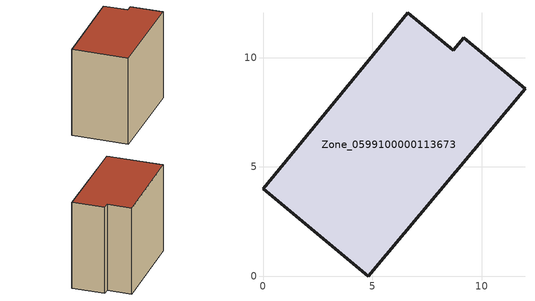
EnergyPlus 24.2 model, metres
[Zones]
Zone_0599100000113673
 floor ground (C_G): 4.82,0 0,3.99 6.62,12.05 8.69,10.34 9.17,10.91 11.98,8.57 z0
 wall outside (C_F): 9.17,10.91 8.69,10.34 6.62,12.05 0,3.99 4.82,0 11.98,8.57 9.17,10.91 z0:10.14
 roof outside (C_R): 4.82,0 11.98,8.57 9.17,10.91 8.69,10.34 6.62,12.05 0,3.99 z10.14
[BUILDING]
Pand.0599100000113673: North Axis=0; Terrain=City; Loads Convergence Tolerance Value=0.04; Temperature Convergence Tolerance Value=0.4; Solar Distribution=FullExterior; Maximum Number of Warmup Days=25; Minimum Number of Warmup Days=1
[Site:Location]
Rotterdam.The.Hague.AP_ZH_NLD Design_Conditions: Latitude=51.96; Longitude=4.45; Time Zone=1; Elevation=-4.5
[SITE:GROUNDTEMPERATURE:BUILDINGSURFACE]
18, 18, 18, 18, 18, 18, 18, 18, 18, 18, 18, 18
[MATERIAL] Thermal Absorptance=0.9; Solar Absorptance=0.7; Visible Absorptance=0.7
Name | Roughness | Thickness | Conductivity | Density | Specific Heat
G.TI.1946 | MediumSmooth | 0.15 | 1 | 540 | 1210
F.TI.1946 | Rough | 0.3 | 0.857143 | 1920 | 840
R.TI.1946 | MediumRough | 0.2 | 0.1 | 1500 | 1000
[CONSTRUCTION]
C_G: G.TI.1946
C_F: F.TI.1946
C_R: R.TI.1946
[ZONE]
Zone_0599100000113673: Type=1; Multiplier=1; Ceiling Height=Autocalculate; Volume=Autocalculate; Floor Area=autocalculate; Part of Total Floor Area=Yes
[ZONEINFILTRATION:DESIGNFLOWRATE]
Infil_Zone_0599100000113673: Zone or ZoneList or Space or SpaceList=Zone_0599100000113673; Schedule=AlwaysOn; Design Flow Rate Calculation Method=Flow/Area; Flow Rate per Floor Area=0.003; Constant Term Coefficient=1; Temperature Term Coefficient=0; Velocity Term Coefficient=0; Velocity Squared Term Coefficient=0
[HVACTEMPLATE:ZONE:IDEALLOADSAIRSYSTEM]
Zone_0599100000113673: Maximum Heating Supply Air Temperature=50; Minimum Cooling Supply Air Temperature=13; Maximum Heating Supply Air Humidity Ratio=0.0156; Minimum Cooling Supply Air Humidity Ratio=0.0077; Heating Limit=NoLimit; Cooling Limit=NoLimit; Dehumidification Control Type=ConstantSensibleHeatRatio; Cooling Sensible Heat Ratio=0.7; Dehumidification Setpoint=60; Humidification Control Type=None; Humidification Setpoint=30; Outdoor Air Method=None; Outdoor Air Flow Rate per Person=0.00944; Outdoor Air Flow Rate per Zone Floor Area=0; Outdoor Air Flow Rate per Zone=0; Demand Controlled Ventilation Type=None; Outdoor Air Economizer Type=NoEconomizer; Heat Recovery Type=None; Sensible Heat Recovery Effectiveness=0.7; Latent Heat Recovery Effectiveness=0.65
[ZONECONTROL:THERMOSTAT]
ThermostatControl_Zone_0599100000113673: Zone or ZoneList=Zone_0599100000113673; Control Type Schedule=DualSetpointControlType; Control 1=Thermostat_Zone_0599100000113673; Temperature Difference Between Cutout And Setpoint=0
[THERMOSTATSETPOINT:DUALSETPOINT]
Thermostat_Zone_0599100000113673: Heating Setpoint Temperature Schedule=HeatingSetpoint_Zone_0599100000113673; Cooling Setpoint Temperature Schedule=CoolingSetpoint_Zone_0599100000113673
[SCHEDULE:COMPACT]
HeatingSetpoint_Zone_0599100000113673: Through: 12/31, For: AllDays, Until: 24:00, 21
CoolingSetpoint_Zone_0599100000113673: Through: 12/31, For: AllDays, Until: 24:00, 24
DualSetpointControlType: Through: 12/31, For: AllDays, Until: 24:00, 4
AlwaysOn: Through: 12/31, For: AllDays, Until: 24:00, 1
